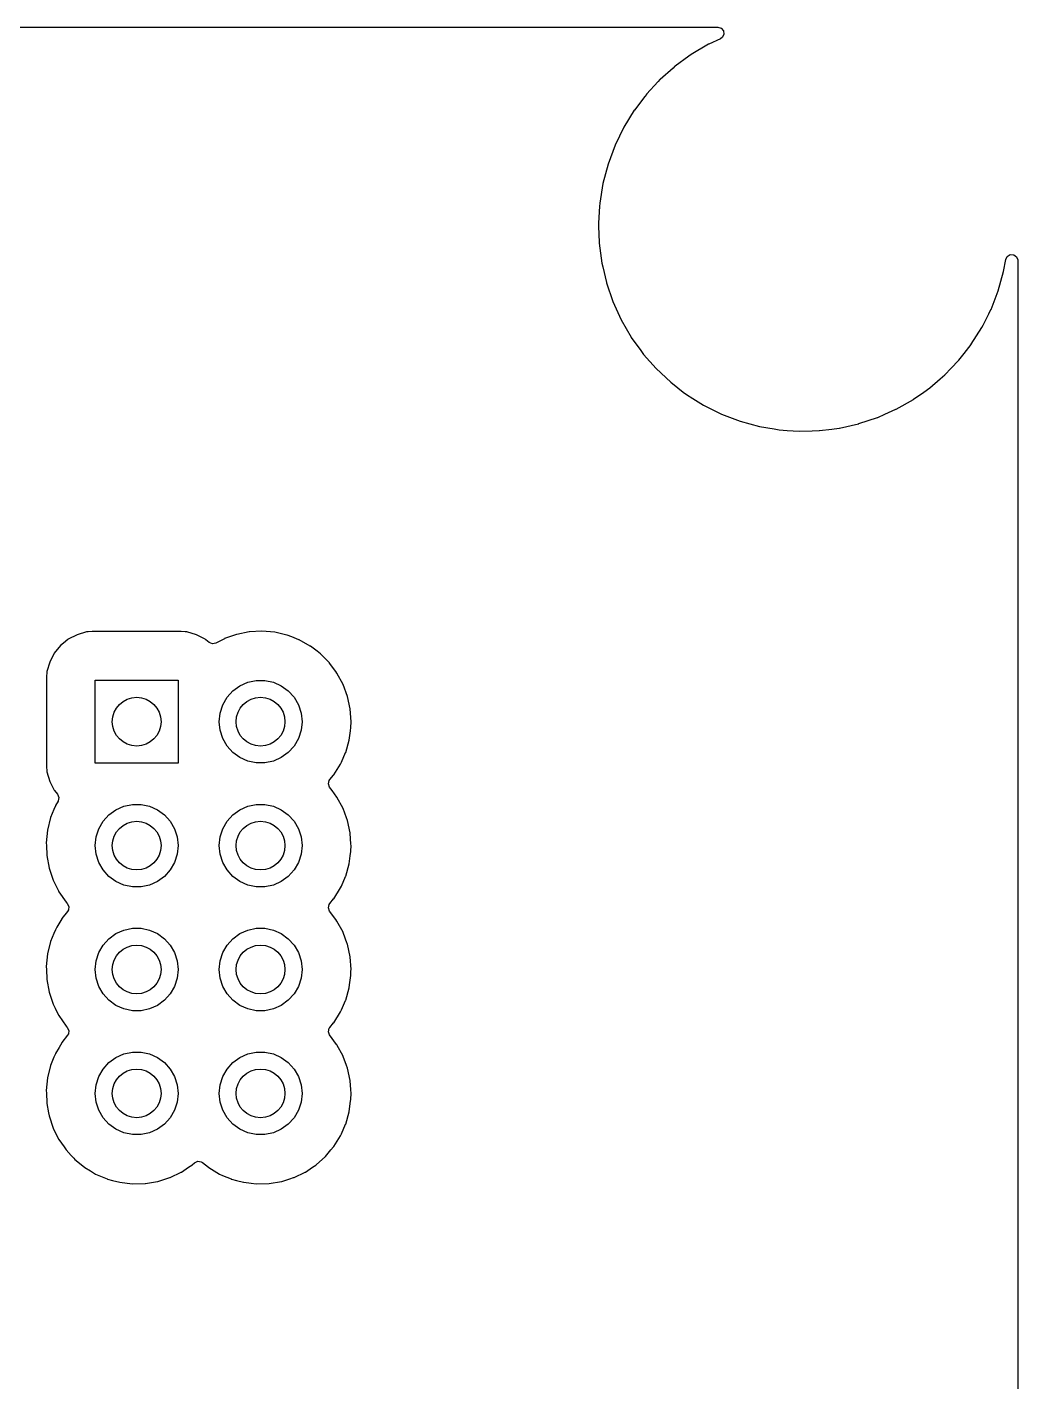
# Model space of a CAD drawing. Extents: x 1.63 to 4.81, y -6.15 to -3.83.
# Drawn here: x 4.006 to 4.806, y -4.92 to -3.827 of the extents above; entities that cross this region are included whole.
import ezdxf

# ---------------------------------------------------------------- set-up
doc = ezdxf.new("R2010")
doc.units = 0
doc.header["$MEASUREMENT"] = 0
doc.layers.add('BLACK', color=7, linetype='CONTINUOUS')

msp = doc.modelspace()

# ---------------------------------------------------------------- linework, layer by layer
at = {"layer": 'BLACK', "linetype": 'CONTINUOUS'}
for p, q in [((1.86443, -3.82699), (4.56344, -3.82699)), ((4.56344, -3.82699), (4.56612, -3.82778)), ((4.56552, -3.83645), (4.55608, -3.84082)), ((4.56719, -3.8352), (4.56552, -3.83645)), ((4.56612, -3.82778), (4.56795, -3.82989)), ((4.56835, -3.83265), (4.56719, -3.8352)), ((4.56795, -3.82989), (4.56835, -3.83265)), ((4.55597, -3.84087), (4.54202, -3.84905)), ((4.55608, -3.84082), (4.55597, -3.84087)), ((4.55608, -3.84082), (4.55608, -3.84082)), ((4.52884, -3.85864), (4.52728, -3.86002)), ((4.52893, -3.85856), (4.52884, -3.85864)), ((4.52884, -3.85864), (4.52884, -3.85864)), ((4.52903, -3.85849), (4.52893, -3.85856)), ((4.54015, -3.8504), (4.52903, -3.85849)), ((4.52903, -3.85849), (4.52903, -3.85849)), ((4.54202, -3.84905), (4.54015, -3.8504)), ((4.51675, -3.86939), (4.5154, -3.87085)), ((4.51683, -3.8693), (4.51675, -3.86939)), ((4.51675, -3.86939), (4.51675, -3.86939)), ((4.52728, -3.86002), (4.51683, -3.8693)), ((4.50577, -3.88127), (4.50441, -3.88305)), ((4.50584, -3.88117), (4.50577, -3.88127)), ((4.50577, -3.88127), (4.50577, -3.88127)), ((4.5154, -3.87085), (4.50584, -3.88117)), ((4.50441, -3.88305), (4.49606, -3.89405)), ((4.496, -3.89416), (4.48765, -3.90773)), ((4.49606, -3.89405), (4.496, -3.89416)), ((4.48758, -3.90783), (4.48049, -3.92237)), ((4.48765, -3.90773), (4.48758, -3.90783)), ((4.48765, -3.90773), (4.48765, -3.90773)), ((4.48049, -3.92237), (4.47485, -3.93753)), ((4.47485, -3.93753), (4.47072, -3.95317)), ((4.47072, -3.95317), (4.46814, -3.96914)), ((4.46814, -3.96914), (4.46813, -3.96926)), ((4.46799, -3.97144), (4.46712, -3.98529)), ((4.46813, -3.96926), (4.46799, -3.97144)), ((4.46813, -3.96926), (4.46813, -3.96926)), ((4.46712, -3.98529), (4.46712, -3.98541)), ((4.46712, -3.98541), (4.4672, -3.9876)), ((4.4672, -3.9876), (4.4672, -3.9876)), ((4.4672, -3.9876), (4.46767, -4.00096)), ((4.46767, -4.00096), (4.46768, -4.00145)), ((4.46768, -4.00145), (4.46982, -4.01749)), ((4.79584, -4.0146), (4.79708, -4.0121)), ((4.79708, -4.0121), (4.79948, -4.01066)), ((4.79948, -4.01066), (4.80228, -4.01075)), ((4.80228, -4.01075), (4.80458, -4.01233)), ((4.80458, -4.01233), (4.80566, -4.01491)), ((4.46982, -4.01749), (4.46985, -4.01761)), ((4.46985, -4.01761), (4.46985, -4.01761)), ((4.46985, -4.01761), (4.47051, -4.02042)), ((4.47051, -4.02042), (4.47352, -4.03324)), ((4.79414, -4.02428), (4.79584, -4.0146)), ((4.80566, -4.01491), (4.80569, -4.01546)), ((4.80569, -4.01546), (4.80569, -5.95961)), ((4.47352, -4.03324), (4.47356, -4.03335)), ((4.47356, -4.03335), (4.47356, -4.03335)), ((4.47356, -4.03335), (4.47869, -4.04844)), ((4.78979, -4.03986), (4.79414, -4.02428)), ((4.78398, -4.05483), (4.78974, -4.03997)), ((4.78974, -4.03997), (4.78979, -4.03986)), ((4.47869, -4.04844), (4.47869, -4.04844)), ((4.47869, -4.04844), (4.47873, -4.04855)), ((4.47873, -4.04855), (4.48541, -4.06328)), ((4.78219, -4.05841), (4.78394, -4.05494)), ((4.78394, -4.05494), (4.78398, -4.05483)), ((4.78398, -4.05483), (4.78398, -4.05483)), ((4.48541, -4.06328), (4.4935, -4.07729)), ((4.77664, -4.06938), (4.77754, -4.0676)), ((4.77754, -4.0676), (4.78219, -4.05841)), ((4.4935, -4.07729), (4.49357, -4.07739)), ((4.49357, -4.07739), (4.49357, -4.07739)), ((4.49357, -4.07739), (4.50115, -4.08798)), ((4.76804, -4.08294), (4.77658, -4.06948)), ((4.77658, -4.06948), (4.77664, -4.06938)), ((4.77658, -4.06948), (4.77658, -4.06948)), ((4.50115, -4.08798), (4.50292, -4.09044)), ((4.76227, -4.09035), (4.7679, -4.08314)), ((4.7679, -4.08314), (4.76797, -4.08304)), ((4.7679, -4.08314), (4.7679, -4.08314)), ((4.76797, -4.08304), (4.76804, -4.08294)), ((4.76804, -4.08294), (4.76804, -4.08294)), ((4.50292, -4.09044), (4.503, -4.09054)), ((4.503, -4.09054), (4.503, -4.09054)), ((4.503, -4.09054), (4.5035, -4.09111)), ((4.5035, -4.09111), (4.51357, -4.10262)), ((4.75151, -4.10262), (4.75793, -4.09588)), ((4.75793, -4.09588), (4.75802, -4.09579)), ((4.75802, -4.09579), (4.76227, -4.09035)), ((4.51357, -4.10262), (4.52537, -4.11369)), ((4.73461, -4.11807), (4.743, -4.11083)), ((4.743, -4.11083), (4.74677, -4.10758)), ((4.74677, -4.10758), (4.74686, -4.1075)), ((4.74677, -4.10758), (4.74677, -4.10758)), ((4.74686, -4.1075), (4.75151, -4.10262)), ((4.52537, -4.11369), (4.53115, -4.11814)), ((4.53115, -4.11814), (4.53553, -4.12152)), ((4.53553, -4.12152), (4.53818, -4.12356)), ((4.7214, -4.1274), (4.72973, -4.12152)), ((4.72973, -4.12152), (4.73452, -4.11814)), ((4.73452, -4.11814), (4.73461, -4.11807)), ((4.73452, -4.11814), (4.73452, -4.11814)), ((4.53818, -4.12356), (4.53828, -4.12362)), ((4.53828, -4.12362), (4.53828, -4.12362)), ((4.53828, -4.12362), (4.54314, -4.12666)), ((4.54314, -4.12666), (4.5519, -4.13213)), ((4.5519, -4.13213), (4.56639, -4.13932)), ((4.70744, -4.13533), (4.72129, -4.12746)), ((4.72129, -4.12746), (4.7214, -4.1274)), ((4.72129, -4.12746), (4.72129, -4.12746)), ((4.56639, -4.13932), (4.58151, -4.14507)), ((4.67732, -4.14703), (4.69244, -4.142)), ((4.69244, -4.142), (4.69255, -4.14197)), ((4.69244, -4.142), (4.69244, -4.142)), ((4.69255, -4.14197), (4.69819, -4.13946)), ((4.69819, -4.13946), (4.70722, -4.13544)), ((4.70722, -4.13544), (4.70733, -4.13539)), ((4.70722, -4.13544), (4.70722, -4.13544)), ((4.70733, -4.13539), (4.70744, -4.13533)), ((4.58151, -4.14507), (4.59712, -4.14931)), ((4.59712, -4.14931), (4.6088, -4.15128)), ((4.6088, -4.15128), (4.61295, -4.15199)), ((4.61295, -4.15199), (4.61295, -4.15199)), ((4.61295, -4.15199), (4.61307, -4.15201)), ((4.61307, -4.15201), (4.61945, -4.15245)), ((4.61945, -4.15245), (4.62909, -4.15313)), ((4.62909, -4.15313), (4.62909, -4.15313)), ((4.62909, -4.15313), (4.62921, -4.15314)), ((4.62921, -4.15314), (4.63967, -4.15284)), ((4.63967, -4.15284), (4.64526, -4.15269)), ((4.64526, -4.15269), (4.64538, -4.15268)), ((4.64526, -4.15269), (4.64526, -4.15269)), ((4.64538, -4.15268), (4.6455, -4.15267)), ((4.6455, -4.15267), (4.65551, -4.1514)), ((4.6455, -4.15267), (4.6455, -4.15267)), ((4.65551, -4.1514), (4.66143, -4.15066)), ((4.66143, -4.15066), (4.66155, -4.15063)), ((4.66155, -4.15063), (4.67709, -4.1471)), ((4.66155, -4.15063), (4.66155, -4.15063)), ((4.67709, -4.1471), (4.6772, -4.14707)), ((4.67709, -4.1471), (4.67709, -4.1471)), ((4.6772, -4.14707), (4.67732, -4.14703)), ((4.04612, -4.31737), (4.03903, -4.32108)), ((4.05382, -4.31517), (4.04612, -4.31737)), ((4.05506, -4.31506), (4.05382, -4.31517)), ((4.05844, -4.31475), (4.05506, -4.31506)), ((4.05855, -4.31474), (4.05844, -4.31475)), ((4.05844, -4.31475), (4.05844, -4.31475)), ((4.13003, -4.31474), (4.05855, -4.31474)), ((4.13014, -4.31475), (4.13003, -4.31474)), ((4.13352, -4.31506), (4.13014, -4.31475)), ((4.13014, -4.31475), (4.13014, -4.31475)), ((4.13477, -4.31517), (4.13352, -4.31506)), ((4.14246, -4.31737), (4.13477, -4.31517)), ((4.14955, -4.32108), (4.14246, -4.31737)), ((4.17485, -4.3172), (4.16915, -4.31921)), ((4.17502, -4.31715), (4.17485, -4.3172)), ((4.17485, -4.3172), (4.17485, -4.3172)), ((4.18514, -4.31513), (4.17502, -4.31715)), ((4.18531, -4.31512), (4.18514, -4.31513)), ((4.19526, -4.31458), (4.18531, -4.31512)), ((4.18531, -4.31512), (4.18531, -4.31512)), ((4.19544, -4.31457), (4.19526, -4.31458)), ((4.19526, -4.31458), (4.19526, -4.31458)), ((4.20572, -4.31546), (4.19544, -4.31457)), ((4.20898, -4.31621), (4.20572, -4.31546)), ((4.2156, -4.31775), (4.20898, -4.31621)), ((4.21577, -4.31779), (4.2156, -4.31775)), ((4.2156, -4.31775), (4.2156, -4.31775)), ((4.21942, -4.3192), (4.21577, -4.31779)), ((4.03283, -4.32614), (4.02777, -4.33234)), ((4.03514, -4.32425), (4.03283, -4.32614)), ((4.03884, -4.32124), (4.03514, -4.32425)), ((4.03903, -4.32108), (4.03884, -4.32124)), ((4.03884, -4.32124), (4.03884, -4.32124)), ((4.15018, -4.3216), (4.14955, -4.32108)), ((4.15276, -4.3237), (4.15018, -4.3216)), ((4.15544, -4.32479), (4.15276, -4.3237)), ((4.15818, -4.32425), (4.15544, -4.32479)), ((4.16513, -4.32065), (4.15818, -4.32425)), ((4.16528, -4.32057), (4.16513, -4.32065)), ((4.16513, -4.32065), (4.16513, -4.32065)), ((4.16915, -4.31921), (4.16528, -4.32057)), ((4.22523, -4.32145), (4.21942, -4.3192)), ((4.22539, -4.32151), (4.22523, -4.32145)), ((4.22523, -4.32145), (4.22523, -4.32145)), ((4.23439, -4.32655), (4.22539, -4.32151)), ((4.23453, -4.32666), (4.23439, -4.32655)), ((4.2399, -4.33075), (4.23453, -4.32666)), ((4.23453, -4.32666), (4.23453, -4.32666)), ((4.02407, -4.33943), (4.02186, -4.34712)), ((4.02777, -4.33234), (4.02407, -4.33943)), ((4.24259, -4.33281), (4.2399, -4.33075)), ((4.24983, -4.34016), (4.24259, -4.33281)), ((4.24994, -4.3403), (4.24983, -4.34016)), ((4.25497, -4.34712), (4.24994, -4.3403)), ((4.02186, -4.34712), (4.02144, -4.35186)), ((4.02144, -4.35186), (4.02144, -4.42334)), ((4.25596, -4.34846), (4.25497, -4.34712)), ((4.26086, -4.35754), (4.25596, -4.34846)), ((4.06083, -4.42106), (4.06083, -4.35413)), ((4.06083, -4.35413), (4.12776, -4.35413)), ((4.12776, -4.35413), (4.12776, -4.42106)), ((4.16722, -4.36793), (4.1719, -4.36273)), ((4.1719, -4.36273), (4.17756, -4.35862)), ((4.17756, -4.35862), (4.18395, -4.35577)), ((4.18395, -4.35577), (4.19079, -4.35432)), ((4.19079, -4.35432), (4.19779, -4.35432)), ((4.19779, -4.35432), (4.20463, -4.35577)), ((4.20463, -4.35577), (4.21102, -4.35862)), ((4.21102, -4.35862), (4.21668, -4.36273)), ((4.21668, -4.36273), (4.22136, -4.36793)), ((4.26443, -4.36722), (4.26086, -4.35754)), ((4.16372, -4.37399), (4.16722, -4.36793)), ((4.22136, -4.36793), (4.22486, -4.37399)), ((4.2666, -4.37731), (4.26443, -4.36722)), ((4.16083, -4.3876), (4.16156, -4.38064)), ((4.16156, -4.38064), (4.16372, -4.37399)), ((4.22486, -4.37399), (4.22702, -4.38064)), ((4.22702, -4.38064), (4.22776, -4.3876)), ((4.26733, -4.3876), (4.2666, -4.37731)), ((4.16156, -4.39456), (4.16083, -4.3876)), ((4.16372, -4.40121), (4.16156, -4.39456)), ((4.22702, -4.39456), (4.22486, -4.40121)), ((4.22776, -4.3876), (4.22702, -4.39456)), ((4.26581, -4.40241), (4.2668, -4.39507)), ((4.2668, -4.39507), (4.26717, -4.39231)), ((4.26717, -4.39231), (4.26719, -4.39218)), ((4.26717, -4.39231), (4.26717, -4.39231)), ((4.26719, -4.39218), (4.26733, -4.3876)), ((4.16722, -4.40727), (4.16372, -4.40121)), ((4.22486, -4.40121), (4.22136, -4.40727)), ((4.26301, -4.41234), (4.26581, -4.40241)), ((4.1719, -4.41247), (4.16722, -4.40727)), ((4.17756, -4.41658), (4.1719, -4.41247)), ((4.18395, -4.41943), (4.17756, -4.41658)), ((4.21102, -4.41658), (4.20463, -4.41943)), ((4.21668, -4.41247), (4.21102, -4.41658)), ((4.22136, -4.40727), (4.21668, -4.41247)), ((4.25952, -4.42025), (4.26294, -4.4125)), ((4.26294, -4.4125), (4.26301, -4.41234)), ((4.02144, -4.42334), (4.02186, -4.42807)), ((4.02186, -4.42807), (4.02407, -4.43577)), ((4.12776, -4.42106), (4.06083, -4.42106)), ((4.19079, -4.42088), (4.18395, -4.41943)), ((4.19779, -4.42088), (4.19079, -4.42088)), ((4.20463, -4.41943), (4.19779, -4.42088)), ((4.25338, -4.43053), (4.25884, -4.42178)), ((4.25884, -4.42178), (4.25952, -4.42025)), ((4.02407, -4.43577), (4.02777, -4.44286)), ((4.24907, -4.4378), (4.24968, -4.43508)), ((4.25003, -4.44043), (4.24907, -4.4378)), ((4.24968, -4.43508), (4.25022, -4.43429)), ((4.25022, -4.43429), (4.25327, -4.43066)), ((4.25327, -4.43066), (4.25338, -4.43053)), ((4.02777, -4.44286), (4.02793, -4.44305)), ((4.02793, -4.44305), (4.02793, -4.44305)), ((4.02793, -4.44305), (4.03042, -4.44611)), ((4.03042, -4.44611), (4.03151, -4.44868)), ((4.03151, -4.44868), (4.03103, -4.45144)), ((4.25197, -4.44305), (4.25003, -4.44043)), ((4.25596, -4.44846), (4.25197, -4.44305)), ((4.26086, -4.45754), (4.25596, -4.44846)), ((4.0275, -4.45842), (4.02483, -4.46503)), ((4.02863, -4.45563), (4.0275, -4.45842)), ((4.0287, -4.45547), (4.02863, -4.45563)), ((4.02863, -4.45563), (4.02863, -4.45563)), ((4.02879, -4.45531), (4.0287, -4.45547)), ((4.03087, -4.45173), (4.02879, -4.45531)), ((4.02879, -4.45531), (4.02879, -4.45531)), ((4.03103, -4.45144), (4.03087, -4.45173)), ((4.0719, -4.46273), (4.07756, -4.45862)), ((4.07756, -4.45862), (4.08395, -4.45577)), ((4.08395, -4.45577), (4.09079, -4.45432)), ((4.09079, -4.45432), (4.09779, -4.45432)), ((4.09779, -4.45432), (4.10463, -4.45577)), ((4.10463, -4.45577), (4.11102, -4.45862)), ((4.11102, -4.45862), (4.11668, -4.46273)), ((4.1719, -4.46273), (4.17756, -4.45862)), ((4.17756, -4.45862), (4.18395, -4.45577)), ((4.18395, -4.45577), (4.19079, -4.45432)), ((4.19079, -4.45432), (4.19779, -4.45432)), ((4.19779, -4.45432), (4.20463, -4.45577)), ((4.20463, -4.45577), (4.21102, -4.45862)), ((4.21102, -4.45862), (4.21668, -4.46273)), ((4.26092, -4.45771), (4.26086, -4.45754)), ((4.26369, -4.4652), (4.26092, -4.45771)), ((4.02483, -4.46503), (4.02234, -4.47504)), ((4.06372, -4.47399), (4.06722, -4.46793)), ((4.06722, -4.46793), (4.0719, -4.46273)), ((4.11668, -4.46273), (4.12136, -4.46793)), ((4.12136, -4.46793), (4.12486, -4.47399)), ((4.16372, -4.47399), (4.16722, -4.46793)), ((4.16722, -4.46793), (4.1719, -4.46273)), ((4.21668, -4.46273), (4.22136, -4.46793)), ((4.22136, -4.46793), (4.22486, -4.47399)), ((4.26443, -4.46722), (4.26369, -4.4652)), ((4.2666, -4.47731), (4.26443, -4.46722)), ((4.02234, -4.47504), (4.02129, -4.4853)), ((4.06083, -4.4876), (4.06156, -4.48064)), ((4.06156, -4.48064), (4.06372, -4.47399)), ((4.12486, -4.47399), (4.12702, -4.48064)), ((4.12702, -4.48064), (4.12776, -4.4876)), ((4.16083, -4.4876), (4.16156, -4.48064)), ((4.16156, -4.48064), (4.16372, -4.47399)), ((4.22486, -4.47399), (4.22702, -4.48064)), ((4.22702, -4.48064), (4.22776, -4.4876)), ((4.26662, -4.47748), (4.2666, -4.47731)), ((4.26726, -4.48654), (4.26662, -4.47748)), ((4.02129, -4.4853), (4.02137, -4.48747)), ((4.02137, -4.48747), (4.02168, -4.49534)), ((4.06156, -4.49456), (4.06083, -4.4876)), ((4.12776, -4.4876), (4.12702, -4.49456)), ((4.16156, -4.49456), (4.16083, -4.4876)), ((4.22776, -4.4876), (4.22702, -4.49456)), ((4.2667, -4.49579), (4.26717, -4.49231)), ((4.26717, -4.49231), (4.26719, -4.49218)), ((4.26717, -4.49231), (4.26717, -4.49231)), ((4.26719, -4.49218), (4.26733, -4.4876)), ((4.26733, -4.4876), (4.26726, -4.48654)), ((4.02168, -4.49534), (4.02169, -4.49561)), ((4.02169, -4.49561), (4.02355, -4.50576)), ((4.06372, -4.50121), (4.06156, -4.49456)), ((4.06722, -4.50727), (4.06372, -4.50121)), ((4.12486, -4.50121), (4.12136, -4.50727)), ((4.12702, -4.49456), (4.12486, -4.50121)), ((4.16372, -4.50121), (4.16156, -4.49456)), ((4.16722, -4.50727), (4.16372, -4.50121)), ((4.22486, -4.50121), (4.22136, -4.50727)), ((4.22702, -4.49456), (4.22486, -4.50121)), ((4.26301, -4.51234), (4.26581, -4.50241)), ((4.26581, -4.50241), (4.2667, -4.49579)), ((4.02355, -4.50576), (4.02681, -4.51555)), ((4.02681, -4.51555), (4.02738, -4.51669)), ((4.0719, -4.51247), (4.06722, -4.50727)), ((4.07756, -4.51658), (4.0719, -4.51247)), ((4.11668, -4.51247), (4.11102, -4.51658)), ((4.12136, -4.50727), (4.11668, -4.51247)), ((4.1719, -4.51247), (4.16722, -4.50727)), ((4.17756, -4.51658), (4.1719, -4.51247)), ((4.21668, -4.51247), (4.21102, -4.51658)), ((4.22136, -4.50727), (4.21668, -4.51247)), ((4.25952, -4.52025), (4.26294, -4.5125)), ((4.26294, -4.5125), (4.26301, -4.51234)), ((4.02738, -4.51669), (4.03111, -4.52415)), ((4.03111, -4.52415), (4.03142, -4.52478)), ((4.03142, -4.52478), (4.03729, -4.53327)), ((4.08395, -4.51943), (4.07756, -4.51658)), ((4.09079, -4.52088), (4.08395, -4.51943)), ((4.09779, -4.52088), (4.09079, -4.52088)), ((4.10463, -4.51943), (4.09779, -4.52088)), ((4.11102, -4.51658), (4.10463, -4.51943)), ((4.18395, -4.51943), (4.17756, -4.51658)), ((4.19079, -4.52088), (4.18395, -4.51943)), ((4.19779, -4.52088), (4.19079, -4.52088)), ((4.20463, -4.51943), (4.19779, -4.52088)), ((4.21102, -4.51658), (4.20463, -4.51943)), ((4.25338, -4.53053), (4.25884, -4.52178)), ((4.25884, -4.52178), (4.25952, -4.52025)), ((4.03729, -4.53327), (4.03822, -4.53428)), ((4.03822, -4.53428), (4.03946, -4.53678)), ((4.03946, -4.53678), (4.03916, -4.53956)), ((4.24907, -4.5378), (4.24968, -4.53508)), ((4.25003, -4.54043), (4.24907, -4.5378)), ((4.24968, -4.53508), (4.25022, -4.53429)), ((4.25022, -4.53429), (4.25327, -4.53066)), ((4.25327, -4.53066), (4.25338, -4.53053)), ((4.03379, -4.5467), (4.02984, -4.55349)), ((4.03388, -4.54654), (4.03379, -4.54669)), ((4.03379, -4.54669), (4.03379, -4.5467)), ((4.03399, -4.54641), (4.03388, -4.54654)), ((4.03848, -4.54072), (4.03399, -4.54641)), ((4.03399, -4.54641), (4.03399, -4.54641)), ((4.03916, -4.53956), (4.03848, -4.54072)), ((4.25499, -4.54715), (4.25003, -4.54043)), ((4.25596, -4.54846), (4.25499, -4.54715)), ((4.26086, -4.55754), (4.25596, -4.54846)), ((4.0275, -4.55842), (4.02483, -4.56503)), ((4.02863, -4.55563), (4.0275, -4.55842)), ((4.0287, -4.55547), (4.02863, -4.55563)), ((4.02863, -4.55563), (4.02863, -4.55563)), ((4.02984, -4.55349), (4.0287, -4.55547)), ((4.0719, -4.56273), (4.07756, -4.55862)), ((4.07756, -4.55862), (4.08395, -4.55577)), ((4.08395, -4.55577), (4.09079, -4.55432)), ((4.09079, -4.55432), (4.09779, -4.55432)), ((4.09779, -4.55432), (4.10463, -4.55577)), ((4.10463, -4.55577), (4.11102, -4.55862)), ((4.11102, -4.55862), (4.11668, -4.56273)), ((4.1719, -4.56273), (4.17756, -4.55862)), ((4.17756, -4.55862), (4.18395, -4.55577)), ((4.18395, -4.55577), (4.19079, -4.55432)), ((4.19079, -4.55432), (4.19779, -4.55432)), ((4.19779, -4.55432), (4.20463, -4.55577)), ((4.20463, -4.55577), (4.21102, -4.55862)), ((4.21102, -4.55862), (4.21668, -4.56273)), ((4.26092, -4.55771), (4.26086, -4.55754)), ((4.26432, -4.56693), (4.26092, -4.55771)), ((4.02483, -4.56503), (4.02234, -4.57504)), ((4.06372, -4.57399), (4.06722, -4.56793)), ((4.06722, -4.56793), (4.0719, -4.56273)), ((4.11668, -4.56273), (4.12136, -4.56793)), ((4.12136, -4.56793), (4.12486, -4.57399)), ((4.16372, -4.57399), (4.16722, -4.56793)), ((4.16722, -4.56793), (4.1719, -4.56273)), ((4.21668, -4.56273), (4.22136, -4.56793)), ((4.22136, -4.56793), (4.22486, -4.57399)), ((4.26443, -4.56722), (4.26432, -4.56693)), ((4.2666, -4.57731), (4.26443, -4.56722)), ((4.02234, -4.57504), (4.02129, -4.5853)), ((4.06083, -4.5876), (4.06156, -4.58064)), ((4.06156, -4.58064), (4.06372, -4.57399)), ((4.12486, -4.57399), (4.12702, -4.58064)), ((4.12702, -4.58064), (4.12776, -4.5876)), ((4.16083, -4.5876), (4.16156, -4.58064)), ((4.16156, -4.58064), (4.16372, -4.57399)), ((4.22486, -4.57399), (4.22702, -4.58064)), ((4.22702, -4.58064), (4.22776, -4.5876)), ((4.26733, -4.5876), (4.2666, -4.57731)), ((4.02129, -4.5853), (4.02137, -4.58747)), ((4.02137, -4.58747), (4.02168, -4.59534)), ((4.06156, -4.59456), (4.06083, -4.5876)), ((4.12776, -4.5876), (4.12702, -4.59456)), ((4.16156, -4.59456), (4.16083, -4.5876)), ((4.22776, -4.5876), (4.22702, -4.59456)), ((4.26614, -4.59999), (4.26717, -4.59231)), ((4.26717, -4.59231), (4.26719, -4.59218)), ((4.26717, -4.59231), (4.26717, -4.59231)), ((4.26719, -4.59218), (4.26729, -4.58883)), ((4.26729, -4.58883), (4.26733, -4.58773)), ((4.26733, -4.58773), (4.26733, -4.5876)), ((4.26733, -4.58773), (4.26733, -4.58773)), ((4.02168, -4.59534), (4.02169, -4.59561)), ((4.02169, -4.59561), (4.02355, -4.60576)), ((4.06372, -4.60121), (4.06156, -4.59456)), ((4.06722, -4.60727), (4.06372, -4.60121)), ((4.12486, -4.60121), (4.12136, -4.60727)), ((4.12702, -4.59456), (4.12486, -4.60121)), ((4.16372, -4.60121), (4.16156, -4.59456)), ((4.16722, -4.60727), (4.16372, -4.60121)), ((4.22486, -4.60121), (4.22136, -4.60727)), ((4.22702, -4.59456), (4.22486, -4.60121)), ((4.26301, -4.61234), (4.26581, -4.60241)), ((4.26581, -4.60241), (4.26614, -4.59999)), ((4.02355, -4.60576), (4.02681, -4.61555)), ((4.0719, -4.61247), (4.06722, -4.60727)), ((4.07756, -4.61658), (4.0719, -4.61247)), ((4.11668, -4.61247), (4.11102, -4.61658)), ((4.12136, -4.60727), (4.11668, -4.61247)), ((4.1719, -4.61247), (4.16722, -4.60727)), ((4.17756, -4.61658), (4.1719, -4.61247)), ((4.21668, -4.61247), (4.21102, -4.61658)), ((4.22136, -4.60727), (4.21668, -4.61247)), ((4.25952, -4.62025), (4.26294, -4.6125)), ((4.26294, -4.6125), (4.26301, -4.61234)), ((4.02681, -4.61555), (4.02843, -4.61879)), ((4.02843, -4.61879), (4.03019, -4.62231)), ((4.03019, -4.62231), (4.03142, -4.62478)), ((4.03142, -4.62478), (4.03729, -4.63327)), ((4.08395, -4.61943), (4.07756, -4.61658)), ((4.09079, -4.62088), (4.08395, -4.61943)), ((4.09779, -4.62088), (4.09079, -4.62088)), ((4.10463, -4.61943), (4.09779, -4.62088)), ((4.11102, -4.61658), (4.10463, -4.61943)), ((4.18395, -4.61943), (4.17756, -4.61658)), ((4.19079, -4.62088), (4.18395, -4.61943)), ((4.19779, -4.62088), (4.19079, -4.62088)), ((4.20463, -4.61943), (4.19779, -4.62088)), ((4.21102, -4.61658), (4.20463, -4.61943)), ((4.25338, -4.63053), (4.25884, -4.62178)), ((4.25884, -4.62178), (4.25952, -4.62025)), ((4.03729, -4.63327), (4.03822, -4.63428)), ((4.03822, -4.63428), (4.03946, -4.63678)), ((4.24907, -4.6378), (4.24968, -4.63508)), ((4.24968, -4.63508), (4.25022, -4.63429)), ((4.25022, -4.63429), (4.25327, -4.63066)), ((4.25327, -4.63066), (4.25338, -4.63053)), ((4.03379, -4.6467), (4.03158, -4.6505)), ((4.03388, -4.64654), (4.03379, -4.64669)), ((4.03379, -4.64669), (4.03379, -4.6467)), ((4.03399, -4.64641), (4.03388, -4.64654)), ((4.03848, -4.64072), (4.03399, -4.64641)), ((4.03399, -4.64641), (4.03399, -4.64641)), ((4.03916, -4.63956), (4.03848, -4.64072)), ((4.03946, -4.63678), (4.03916, -4.63956)), ((4.25003, -4.64043), (4.24907, -4.6378)), ((4.25563, -4.64801), (4.25003, -4.64043)), ((4.02863, -4.65563), (4.0275, -4.65842)), ((4.0287, -4.65547), (4.02863, -4.65563)), ((4.02863, -4.65563), (4.02863, -4.65563)), ((4.03158, -4.6505), (4.0287, -4.65547)), ((4.07756, -4.65862), (4.08395, -4.65577)), ((4.08395, -4.65577), (4.09079, -4.65432)), ((4.09079, -4.65432), (4.09779, -4.65432)), ((4.09779, -4.65432), (4.10463, -4.65577)), ((4.10463, -4.65577), (4.11102, -4.65862)), ((4.17756, -4.65862), (4.18395, -4.65577)), ((4.18395, -4.65577), (4.19079, -4.65432)), ((4.19079, -4.65432), (4.19779, -4.65432)), ((4.19779, -4.65432), (4.20463, -4.65577)), ((4.20463, -4.65577), (4.21102, -4.65862)), ((4.25596, -4.64846), (4.25563, -4.64801)), ((4.26086, -4.65754), (4.25596, -4.64846)), ((4.26092, -4.65771), (4.26086, -4.65754)), ((4.26369, -4.6652), (4.26092, -4.65771)), ((4.02483, -4.66503), (4.02234, -4.67504)), ((4.0275, -4.65842), (4.02483, -4.66503)), ((4.06372, -4.67399), (4.06722, -4.66793)), ((4.06722, -4.66793), (4.0719, -4.66273)), ((4.0719, -4.66273), (4.07756, -4.65862)), ((4.11102, -4.65862), (4.11668, -4.66273)), ((4.11668, -4.66273), (4.12136, -4.66793)), ((4.12136, -4.66793), (4.12486, -4.67399)), ((4.16372, -4.67399), (4.16722, -4.66793)), ((4.16722, -4.66793), (4.1719, -4.66273)), ((4.1719, -4.66273), (4.17756, -4.65862)), ((4.21102, -4.65862), (4.21668, -4.66273)), ((4.21668, -4.66273), (4.22136, -4.66793)), ((4.22136, -4.66793), (4.22486, -4.67399)), ((4.26443, -4.66722), (4.26369, -4.6652)), ((4.2666, -4.67731), (4.26443, -4.66722)), ((4.02234, -4.67504), (4.02129, -4.6853)), ((4.06156, -4.68064), (4.06372, -4.67399)), ((4.12486, -4.67399), (4.12702, -4.68064)), ((4.16156, -4.68064), (4.16372, -4.67399)), ((4.22486, -4.67399), (4.22702, -4.68064)), ((4.26662, -4.67748), (4.2666, -4.67731)), ((4.2671, -4.68435), (4.26662, -4.67748)), ((4.02129, -4.6853), (4.02137, -4.68747)), ((4.02137, -4.68747), (4.02168, -4.69534)), ((4.06083, -4.6876), (4.06156, -4.68064)), ((4.06156, -4.69456), (4.06083, -4.6876)), ((4.12702, -4.68064), (4.12776, -4.6876)), ((4.12776, -4.6876), (4.12702, -4.69456)), ((4.16083, -4.6876), (4.16156, -4.68064)), ((4.16156, -4.69456), (4.16083, -4.6876)), ((4.22702, -4.68064), (4.22776, -4.6876)), ((4.22776, -4.6876), (4.22702, -4.69456)), ((4.26733, -4.6876), (4.2671, -4.68435)), ((4.26719, -4.69218), (4.26733, -4.6876)), ((4.02168, -4.69534), (4.02169, -4.69561)), ((4.02169, -4.69561), (4.02172, -4.69579)), ((4.02172, -4.69579), (4.02307, -4.70318)), ((4.06372, -4.70121), (4.06156, -4.69456)), ((4.06722, -4.70727), (4.06372, -4.70121)), ((4.12486, -4.70121), (4.12136, -4.70727)), ((4.12702, -4.69456), (4.12486, -4.70121)), ((4.16372, -4.70121), (4.16156, -4.69456)), ((4.16722, -4.70727), (4.16372, -4.70121)), ((4.22486, -4.70121), (4.22136, -4.70727)), ((4.22702, -4.69456), (4.22486, -4.70121)), ((4.26581, -4.70241), (4.2667, -4.69579)), ((4.2667, -4.69579), (4.26717, -4.69231)), ((4.26717, -4.69231), (4.26719, -4.69218)), ((4.26717, -4.69231), (4.26717, -4.69231)), ((4.02307, -4.70318), (4.02355, -4.70576)), ((4.02355, -4.70576), (4.02681, -4.71555)), ((4.0719, -4.71247), (4.06722, -4.70727)), ((4.07756, -4.71658), (4.0719, -4.71247)), ((4.11668, -4.71247), (4.11102, -4.71658)), ((4.12136, -4.70727), (4.11668, -4.71247)), ((4.1719, -4.71247), (4.16722, -4.70727)), ((4.17756, -4.71658), (4.1719, -4.71247)), ((4.21668, -4.71247), (4.21102, -4.71658)), ((4.22136, -4.70727), (4.21668, -4.71247)), ((4.25952, -4.72025), (4.26294, -4.7125)), ((4.26294, -4.7125), (4.26301, -4.71234)), ((4.26301, -4.71234), (4.26581, -4.70241)), ((4.02681, -4.71555), (4.02689, -4.71571)), ((4.02689, -4.71571), (4.02992, -4.72178)), ((4.02992, -4.72178), (4.03142, -4.72478)), ((4.08395, -4.71943), (4.07756, -4.71658)), ((4.09079, -4.72088), (4.08395, -4.71943)), ((4.09779, -4.72088), (4.09079, -4.72088)), ((4.10463, -4.71943), (4.09779, -4.72088)), ((4.11102, -4.71658), (4.10463, -4.71943)), ((4.18395, -4.71943), (4.17756, -4.71658)), ((4.19079, -4.72088), (4.18395, -4.71943)), ((4.19779, -4.72088), (4.19079, -4.72088)), ((4.20463, -4.71943), (4.19779, -4.72088)), ((4.21102, -4.71658), (4.20463, -4.71943)), ((4.25338, -4.73053), (4.25884, -4.72178)), ((4.25884, -4.72178), (4.25952, -4.72025)), ((4.03142, -4.72478), (4.03152, -4.72492)), ((4.03152, -4.72492), (4.03562, -4.73085)), ((4.03562, -4.73085), (4.03729, -4.73327)), ((4.03729, -4.73327), (4.04143, -4.73775)), ((4.24674, -4.73843), (4.25108, -4.73327)), ((4.25108, -4.73327), (4.25327, -4.73066)), ((4.25327, -4.73066), (4.25338, -4.73053)), ((4.25327, -4.73066), (4.25327, -4.73066)), ((4.04143, -4.73775), (4.04348, -4.73997)), ((4.04348, -4.73997), (4.04429, -4.74084)), ((4.04429, -4.74084), (4.04443, -4.74095)), ((4.04443, -4.74095), (4.05216, -4.74725)), ((4.13616, -4.74725), (4.13891, -4.74541)), ((4.13891, -4.74541), (4.13906, -4.74531)), ((4.13891, -4.74541), (4.13891, -4.74541)), ((4.13906, -4.74531), (4.13919, -4.74519)), ((4.13919, -4.74519), (4.14101, -4.74357)), ((4.13919, -4.74519), (4.13919, -4.74519)), ((4.14101, -4.74357), (4.14353, -4.74236)), ((4.14353, -4.74236), (4.1463, -4.74271)), ((4.1463, -4.74271), (4.14745, -4.74341)), ((4.14745, -4.74341), (4.15216, -4.74725)), ((4.23616, -4.74725), (4.23891, -4.74541)), ((4.23891, -4.74541), (4.23906, -4.74531)), ((4.23891, -4.74541), (4.23891, -4.74541)), ((4.23906, -4.74531), (4.24674, -4.73843)), ((4.05216, -4.74725), (4.05216, -4.74725)), ((4.05216, -4.74725), (4.05229, -4.74736)), ((4.05229, -4.74736), (4.05244, -4.74745)), ((4.05244, -4.74745), (4.05689, -4.75012)), ((4.05689, -4.75012), (4.06113, -4.75268)), ((4.06113, -4.75268), (4.06364, -4.75374)), ((4.06364, -4.75374), (4.07047, -4.75663)), ((4.1178, -4.75658), (4.12101, -4.75556)), ((4.12101, -4.75556), (4.12118, -4.75551)), ((4.12101, -4.75556), (4.12101, -4.75556)), ((4.12118, -4.75551), (4.12134, -4.75543)), ((4.12134, -4.75543), (4.13032, -4.75112)), ((4.12134, -4.75543), (4.12134, -4.75543)), ((4.13032, -4.75112), (4.13048, -4.75104)), ((4.13032, -4.75112), (4.13032, -4.75112)), ((4.13048, -4.75104), (4.13616, -4.74725)), ((4.15216, -4.74725), (4.15216, -4.74725)), ((4.15216, -4.74725), (4.15229, -4.74736)), ((4.15229, -4.74736), (4.15244, -4.74745)), ((4.15244, -4.74745), (4.15689, -4.75012)), ((4.15689, -4.75012), (4.16113, -4.75268)), ((4.16113, -4.75268), (4.16364, -4.75374)), ((4.16364, -4.75374), (4.17047, -4.75663)), ((4.2178, -4.75658), (4.22101, -4.75556)), ((4.22101, -4.75556), (4.22118, -4.75551)), ((4.22101, -4.75556), (4.22101, -4.75556)), ((4.22118, -4.75551), (4.22134, -4.75543)), ((4.22134, -4.75543), (4.23032, -4.75112)), ((4.22134, -4.75543), (4.22134, -4.75543)), ((4.23032, -4.75112), (4.23048, -4.75104)), ((4.23032, -4.75112), (4.23032, -4.75112)), ((4.23048, -4.75104), (4.23616, -4.74725)), ((4.07047, -4.75663), (4.07047, -4.75663)), ((4.07047, -4.75663), (4.07063, -4.7567)), ((4.07063, -4.7567), (4.0708, -4.75675)), ((4.0708, -4.75675), (4.0708, -4.75675)), ((4.0708, -4.75675), (4.07477, -4.7578)), ((4.07477, -4.7578), (4.0806, -4.75935)), ((4.0806, -4.75935), (4.08078, -4.75937)), ((4.08078, -4.75937), (4.08078, -4.75937)), ((4.08078, -4.75937), (4.08672, -4.76007)), ((4.08672, -4.76007), (4.09085, -4.76056)), ((4.09085, -4.76056), (4.10117, -4.76031)), ((4.10117, -4.76031), (4.10134, -4.76029)), ((4.10134, -4.76029), (4.11117, -4.75865)), ((4.10134, -4.76029), (4.10134, -4.76029)), ((4.11117, -4.75865), (4.11134, -4.75862)), ((4.11117, -4.75865), (4.11117, -4.75865)), ((4.11134, -4.75862), (4.1178, -4.75658)), ((4.17047, -4.75663), (4.17047, -4.75663)), ((4.17047, -4.75663), (4.17063, -4.7567)), ((4.17063, -4.7567), (4.1708, -4.75675)), ((4.1708, -4.75675), (4.1708, -4.75675)), ((4.1708, -4.75675), (4.17477, -4.7578)), ((4.17477, -4.7578), (4.1806, -4.75935)), ((4.1806, -4.75935), (4.18078, -4.75937)), ((4.18078, -4.75937), (4.18078, -4.75937)), ((4.18078, -4.75937), (4.18672, -4.76007)), ((4.18672, -4.76007), (4.19085, -4.76056)), ((4.19085, -4.76056), (4.20117, -4.76031)), ((4.20117, -4.76031), (4.20134, -4.76029)), ((4.20134, -4.76029), (4.21117, -4.75865)), ((4.20134, -4.76029), (4.20134, -4.76029)), ((4.21117, -4.75865), (4.21134, -4.75862)), ((4.21117, -4.75865), (4.21117, -4.75865)), ((4.21134, -4.75862), (4.2178, -4.75658))]:
    msp.add_line(p, q, dxfattribs=at)
at = {"layer": 'BLACK'}
for centre in [(4.09429, -4.3876), (4.19429, -4.3876), (4.09429, -4.4876), (4.19429, -4.4876), (4.09429, -4.5876), (4.19429, -4.5876), (4.09429, -4.6876), (4.19429, -4.6876)]:
    msp.add_circle(centre, 0.01969, dxfattribs=at)

doc.saveas('drawing.dxf')
